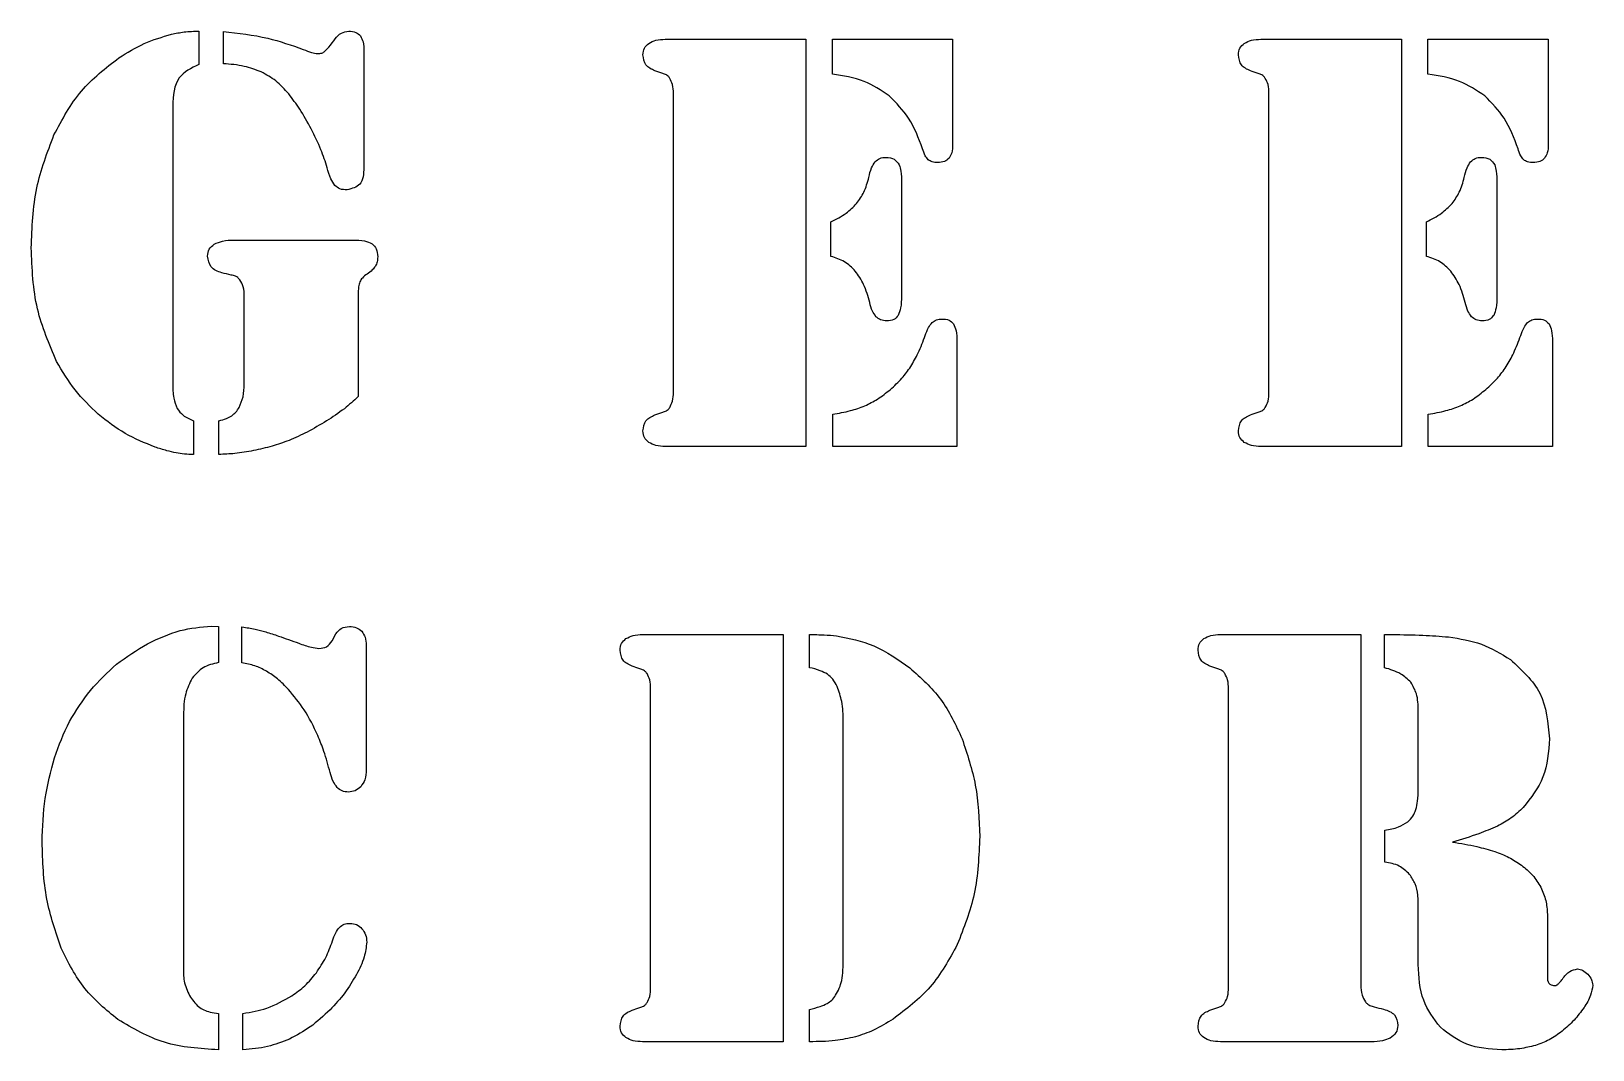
# Model space of a CAD drawing. Header units: millimetres. Extents: x 0 to 850, y -340 to 510.
# Drawn here: x 477.9 to 673.4, y 58.5 to 186.1 of the extents above; entities that cross this region are included whole.
import ezdxf

# ---------------------------------------------------------------- set-up
doc = ezdxf.new("R2010")
doc.units = ezdxf.units.MM
doc.layers.get('0').update_dxf_attribs({"linetype": 'CONTINUOUS'})

msp = doc.modelspace()

# ---------------------------------------------------------------- linework, layer by layer
for p, q in [((498.88, 186.08), (498.88, 181.93)), ((501.94, 182.01), (501.94, 186.04)), ((557.28, 185.07), (574.88, 185.07)), ((574.88, 185.07), (574.88, 134.07)), ((578.21, 180.7), (578.21, 185.07)), ((578.21, 185.07), (593.26, 185.07)), ((593.26, 185.07), (593.26, 171.84)), ((631.85, 185.07), (649.45, 185.07)), ((649.45, 185.07), (649.45, 134.07)), ((652.78, 180.7), (652.78, 185.07)), ((652.78, 185.07), (667.83, 185.07)), ((667.83, 185.07), (667.83, 171.84)), ((519.54, 183.57), (519.54, 169.04)), ((558.29, 140.87), (558.29, 178.27)), ((632.86, 140.87), (632.86, 178.27)), ((495.59, 176.7), (495.59, 141.92)), ((586.84, 167.14), (586.84, 152.9)), ((661.41, 167.14), (661.41, 152.9)), ((578.02, 157.87), (578.02, 162.2)), ((652.59, 157.87), (652.59, 162.2)), ((503.28, 159.92), (518.19, 159.92)), ((504.55, 141.92), (504.55, 152.83)), ((518.83, 153.05), (518.83, 140.31)), ((593.79, 147.26), (593.79, 134.07)), ((668.36, 147.26), (668.36, 134.07)), ((498.2, 137.28), (498.2, 133.06)), ((501.38, 133.06), (501.38, 137.28)), ((578.24, 134.07), (578.24, 138.1)), ((652.81, 134.07), (652.81, 138.1)), ((574.88, 134.07), (557.28, 134.07)), ((593.79, 134.07), (578.24, 134.07)), ((649.45, 134.07), (631.85, 134.07)), ((668.36, 134.07), (652.81, 134.07)), ((500.46, 111.55), (501.32, 111.51)), ((501.32, 111.51), (501.32, 106.99)), ((504.27, 106.95), (504.27, 111.47)), ((515.56, 109.72), (516.04, 110.61)), ((554.43, 110.5), (572.02, 110.5)), ((572.02, 110.5), (572.02, 59.5)), ((575.35, 106.35), (575.35, 110.5)), ((626.79, 110.5), (644.39, 110.5)), ((644.39, 110.5), (644.39, 66.6)), ((647.34, 106.35), (647.34, 110.5)), ((647.34, 110.5), (648.31, 110.5)), ((519.82, 109.16), (519.82, 93.61)), ((555.43, 66.3), (555.43, 103.7)), ((627.8, 66.3), (627.8, 103.7)), ((496.95, 100.45), (496.95, 67.98)), ((651.56, 91.11), (651.56, 101.01)), ((579.57, 70.19), (579.57, 99.67)), ((647.38, 81.99), (647.38, 85.99)), ((651.56, 69.18), (651.56, 75.46)), ((667.74, 75.46), (667.74, 67.72)), ((501.32, 63.05), (501.32, 58.49)), ((504.39, 58.49), (504.39, 63.05)), ((575.35, 59.5), (575.35, 63.54)), ((572.02, 59.5), (554.43, 59.5)), ((645.69, 59.5), (626.79, 59.5))]:
    msp.add_line(p, q)
for points, knots in [([(495.44, 185.7), (495.97, 185.81), (497.1, 186.05), (498.26, 186.07), (498.88, 186.08)], [0, 0, 0, 0, 0.1896998, 0.4075594, 0.4075594, 0.4075594, 0.4075594]), ([(501.94, 186.04), (503.81, 185.84), (507.23, 185.46), (510.48, 184.32), (511.95, 183.8)], [0, 0, 0, 0, 0.660197, 1.210727, 1.210727, 1.210727, 1.210727]), ([(515.95, 185.14), (516.18, 185.42), (516.63, 185.94), (517.31, 186.03), (517.63, 186.08)], [0, 0, 0, 0, 0.121308, 0.2335136, 0.2335136, 0.2335136, 0.2335136]), ([(517.63, 186.08), (517.94, 186.07), (518.51, 186.04), (518.92, 185.67), (519.11, 185.5)], [0, 0, 0, 0, 0.1063184, 0.1919239, 0.1919239, 0.1919239, 0.1919239]), ([(488.86, 182.75), (489.9, 183.39), (491.96, 184.66), (494.28, 185.36), (495.44, 185.7)], [0, 0, 0, 0, 0.4274728, 0.8511202, 0.8511202, 0.8511202, 0.8511202]), ([(514.66, 183.56), (514.82, 183.73), (515.29, 184.24), (515.69, 184.79), (515.95, 185.14)], [0, 0, 0, 0, 0.0848252, 0.2407711, 0.2407711, 0.2407711, 0.2407711]), ([(519.11, 185.5), (519.23, 185.25), (519.53, 184.64), (519.53, 183.97), (519.54, 183.57)], [0, 0, 0, 0, 0.0982673, 0.2345687, 0.2345687, 0.2345687, 0.2345687]), ([(554.48, 183.13), (554.51, 183.42), (554.57, 183.99), (555, 184.38), (555.21, 184.56)], [0, 0, 0, 0, 0.0995854, 0.1960917, 0.1960917, 0.1960917, 0.1960917]), ([(555.21, 184.56), (555.5, 184.71), (556.15, 185.04), (556.88, 185.06), (557.28, 185.07)], [0, 0, 0, 0, 0.1129814, 0.2538744, 0.2538744, 0.2538744, 0.2538744]), ([(629.05, 183.13), (629.08, 183.42), (629.13, 183.99), (629.57, 184.38), (629.78, 184.56)], [0, 0, 0, 0, 0.0995854, 0.1960917, 0.1960917, 0.1960917, 0.1960917]), ([(629.78, 184.56), (630.07, 184.71), (630.72, 185.04), (631.45, 185.06), (631.85, 185.07)], [0, 0, 0, 0, 0.1129814, 0.2538744, 0.2538744, 0.2538744, 0.2538744]), ([(480.72, 173.08), (481.75, 175.01), (483.78, 178.81), (487.19, 181.45), (488.86, 182.75)], [0, 0, 0, 0, 0.764365, 1.503014, 1.503014, 1.503014, 1.503014]), ([(498.88, 181.93), (497.92, 181.46), (495.8, 180.41), (495.66, 178.01), (495.59, 176.7)], [0, 0, 0, 0, 0.3523684, 0.7788612, 0.7788612, 0.7788612, 0.7788612]), ([(506.68, 180.98), (505.98, 181.24), (504.45, 181.81), (502.82, 181.94), (501.94, 182.01)], [0, 0, 0, 0, 0.264631, 0.5736959, 0.5736959, 0.5736959, 0.5736959]), ([(511.95, 183.8), (512.29, 183.65), (512.86, 183.39), (513.49, 183.31), (513.75, 183.28)], [0, 0, 0, 0, 0.1293908, 0.2208045, 0.2208045, 0.2208045, 0.2208045]), ([(513.75, 183.28), (513.93, 183.28), (514.26, 183.29), (514.54, 183.47), (514.66, 183.56)], [0, 0, 0, 0, 0.0626326, 0.1145088, 0.1145088, 0.1145088, 0.1145088]), ([(555.98, 181.11), (555.54, 181.31), (554.68, 181.72), (554.55, 182.66), (554.48, 183.13)], [0, 0, 0, 0, 0.1584858, 0.3142666, 0.3142666, 0.3142666, 0.3142666]), ([(630.54, 181.11), (630.11, 181.31), (629.24, 181.72), (629.11, 182.66), (629.05, 183.13)], [0, 0, 0, 0, 0.1584858, 0.3142666, 0.3142666, 0.3142666, 0.3142666]), ([(510.12, 178.23), (509.61, 178.81), (508.62, 179.92), (507.31, 180.63), (506.68, 180.98)], [0, 0, 0, 0, 0.2700217, 0.5209858, 0.5209858, 0.5209858, 0.5209858]), ([(557.41, 180.6), (557.26, 180.66), (556.79, 180.84), (556.3, 181), (555.98, 181.11)], [0, 0, 0, 0, 0.0580702, 0.1793509, 0.1793509, 0.1793509, 0.1793509]), ([(557.84, 180.17), (557.78, 180.27), (557.66, 180.44), (557.49, 180.56), (557.41, 180.6)], [0, 0, 0, 0, 0.0414461, 0.07210741, 0.07210741, 0.07210741, 0.07210741]), ([(558.29, 178.27), (558.29, 178.65), (558.28, 179.33), (557.97, 179.92), (557.84, 180.17)], [0, 0, 0, 0, 0.1336195, 0.2330381, 0.2330381, 0.2330381, 0.2330381]), ([(585.32, 177.97), (584.31, 178.66), (582.15, 180.11), (579.57, 180.5), (578.21, 180.7)], [0, 0, 0, 0, 0.4283335, 0.9068402, 0.9068402, 0.9068402, 0.9068402]), ([(631.98, 180.6), (631.83, 180.66), (631.35, 180.84), (630.87, 181), (630.54, 181.11)], [0, 0, 0, 0, 0.0580702, 0.1793509, 0.1793509, 0.1793509, 0.1793509]), ([(632.41, 180.17), (632.35, 180.27), (632.23, 180.44), (632.06, 180.56), (631.98, 180.6)], [0, 0, 0, 0, 0.0414461, 0.07210741, 0.07210741, 0.07210741, 0.07210741]), ([(632.86, 178.27), (632.86, 178.65), (632.85, 179.33), (632.54, 179.92), (632.41, 180.17)], [0, 0, 0, 0, 0.1336195, 0.2330381, 0.2330381, 0.2330381, 0.2330381]), ([(659.89, 177.97), (658.87, 178.66), (656.71, 180.11), (654.14, 180.5), (652.78, 180.7)], [0, 0, 0, 0, 0.4283335, 0.9068402, 0.9068402, 0.9068402, 0.9068402]), ([(512.92, 173.84), (512.47, 174.69), (511.65, 176.22), (510.59, 177.61), (510.12, 178.23)], [0, 0, 0, 0, 0.3376887, 0.6135568, 0.6135568, 0.6135568, 0.6135568]), ([(589.49, 171.36), (589, 172.69), (588.06, 175.19), (586.2, 177.08), (585.32, 177.97)], [0, 0, 0, 0, 0.4944294, 0.9287711, 0.9287711, 0.9287711, 0.9287711]), ([(664.06, 171.36), (663.56, 172.69), (662.63, 175.19), (660.77, 177.08), (659.89, 177.97)], [0, 0, 0, 0, 0.4944294, 0.9287711, 0.9287711, 0.9287711, 0.9287711]), ([(477.88, 158.95), (477.98, 161.48), (478.16, 166.35), (479.89, 170.9), (480.72, 173.08)], [0, 0, 0, 0, 0.887455, 1.704825, 1.704825, 1.704825, 1.704825]), ([(514.94, 168.97), (514.7, 169.73), (514.16, 171.41), (513.36, 172.98), (512.92, 173.84)], [0, 0, 0, 0, 0.282018, 0.6216911, 0.6216911, 0.6216911, 0.6216911]), ([(583.55, 169.73), (583.74, 169.89), (584.13, 170.23), (584.66, 170.26), (584.93, 170.27)], [0, 0, 0, 0, 0.0841302, 0.1788862, 0.1788862, 0.1788862, 0.1788862]), ([(584.93, 170.27), (585.3, 170.24), (585.99, 170.18), (586.39, 169.61), (586.58, 169.34)], [0, 0, 0, 0, 0.1218196, 0.2330693, 0.2330693, 0.2330693, 0.2330693]), ([(590.2, 169.97), (590.07, 170.14), (589.75, 170.55), (589.59, 171.06), (589.49, 171.36)], [0, 0, 0, 0, 0.0740924, 0.1840812, 0.1840812, 0.1840812, 0.1840812]), ([(592.82, 170.16), (592.63, 170.01), (592.22, 169.67), (591.69, 169.65), (591.4, 169.64)], [0, 0, 0, 0, 0.0822928, 0.1823835, 0.1823835, 0.1823835, 0.1823835]), ([(593.26, 171.84), (593.26, 171.5), (593.25, 170.9), (592.95, 170.38), (592.82, 170.16)], [0, 0, 0, 0, 0.1183195, 0.2077639, 0.2077639, 0.2077639, 0.2077639]), ([(658.12, 169.73), (658.3, 169.89), (658.7, 170.23), (659.22, 170.26), (659.5, 170.27)], [0, 0, 0, 0, 0.0841302, 0.1788862, 0.1788862, 0.1788862, 0.1788862]), ([(659.5, 170.27), (659.86, 170.24), (660.56, 170.18), (660.96, 169.61), (661.14, 169.34)], [0, 0, 0, 0, 0.1218196, 0.2330693, 0.2330693, 0.2330693, 0.2330693]), ([(664.77, 169.97), (664.64, 170.14), (664.31, 170.55), (664.15, 171.06), (664.06, 171.36)], [0, 0, 0, 0, 0.0740924, 0.1840812, 0.1840812, 0.1840812, 0.1840812]), ([(667.38, 170.16), (667.2, 170.01), (666.79, 169.67), (666.26, 169.65), (665.96, 169.64)], [0, 0, 0, 0, 0.0822928, 0.1823835, 0.1823835, 0.1823835, 0.1823835]), ([(667.83, 171.84), (667.83, 171.5), (667.82, 170.9), (667.51, 170.38), (667.38, 170.16)], [0, 0, 0, 0, 0.1183195, 0.2077639, 0.2077639, 0.2077639, 0.2077639]), ([(515.89, 166.76), (515.72, 167.03), (515.28, 167.71), (515.07, 168.5), (514.94, 168.97)], [0, 0, 0, 0, 0.1135501, 0.284001, 0.284001, 0.284001, 0.284001]), ([(519.54, 169.04), (519.5, 168.22), (519.43, 166.74), (518.05, 166.37), (517.44, 166.2)], [0, 0, 0, 0, 0.257996, 0.4606236, 0.4606236, 0.4606236, 0.4606236]), ([(582.77, 167.77), (582.85, 168.18), (583, 168.88), (583.39, 169.48), (583.55, 169.73)], [0, 0, 0, 0, 0.1469461, 0.2503324, 0.2503324, 0.2503324, 0.2503324]), ([(586.58, 169.34), (586.65, 169.08), (586.86, 168.36), (586.84, 167.61), (586.84, 167.14)], [0, 0, 0, 0, 0.0962152, 0.2623274, 0.2623274, 0.2623274, 0.2623274]), ([(591.4, 169.64), (591.15, 169.64), (590.72, 169.65), (590.36, 169.88), (590.2, 169.97)], [0, 0, 0, 0, 0.0841002, 0.1484866, 0.1484866, 0.1484866, 0.1484866]), ([(657.33, 167.77), (657.42, 168.18), (657.57, 168.88), (657.96, 169.48), (658.12, 169.73)], [0, 0, 0, 0, 0.1469461, 0.2503324, 0.2503324, 0.2503324, 0.2503324]), ([(661.14, 169.34), (661.22, 169.08), (661.42, 168.36), (661.41, 167.61), (661.41, 167.14)], [0, 0, 0, 0, 0.0962152, 0.2623274, 0.2623274, 0.2623274, 0.2623274]), ([(665.96, 169.64), (665.72, 169.64), (665.29, 169.65), (664.93, 169.88), (664.77, 169.97)], [0, 0, 0, 0, 0.0841002, 0.1484866, 0.1484866, 0.1484866, 0.1484866]), ([(517.44, 166.2), (517.13, 166.21), (516.55, 166.24), (516.1, 166.6), (515.89, 166.76)], [0, 0, 0, 0, 0.1084039, 0.1984685, 0.1984685, 0.1984685, 0.1984685]), ([(581.23, 164.48), (581.56, 164.95), (582.27, 165.95), (582.59, 167.14), (582.77, 167.77)], [0, 0, 0, 0, 0.2000026, 0.4297048, 0.4297048, 0.4297048, 0.4297048]), ([(655.8, 164.48), (656.13, 164.95), (656.84, 165.95), (657.16, 167.14), (657.33, 167.77)], [0, 0, 0, 0, 0.2000026, 0.4297048, 0.4297048, 0.4297048, 0.4297048]), ([(578.02, 162.2), (578.67, 162.53), (579.86, 163.14), (580.81, 164.06), (581.23, 164.48)], [0, 0, 0, 0, 0.2565248, 0.4658732, 0.4658732, 0.4658732, 0.4658732]), ([(652.59, 162.2), (653.24, 162.53), (654.43, 163.14), (655.38, 164.06), (655.8, 164.48)], [0, 0, 0, 0, 0.2565248, 0.4658732, 0.4658732, 0.4658732, 0.4658732]), ([(481.05, 144.72), (480.13, 146.88), (478.18, 151.42), (477.98, 156.36), (477.88, 158.95)], [0, 0, 0, 0, 0.82178, 1.7288, 1.7288, 1.7288, 1.7288]), ([(499.96, 157.91), (499.99, 158.21), (500.07, 158.83), (500.55, 159.21), (500.8, 159.4)], [0, 0, 0, 0, 0.1040786, 0.2093682, 0.2093682, 0.2093682, 0.2093682]), ([(500.8, 159.4), (501.14, 159.55), (501.93, 159.9), (502.8, 159.92), (503.28, 159.92)], [0, 0, 0, 0, 0.1309321, 0.3014075, 0.3014075, 0.3014075, 0.3014075]), ([(518.19, 159.92), (518.68, 159.92), (519.5, 159.92), (520.26, 159.59), (520.56, 159.46)], [0, 0, 0, 0, 0.16924, 0.2871176, 0.2871176, 0.2871176, 0.2871176]), ([(520.56, 159.46), (520.77, 159.26), (521.21, 158.81), (521.24, 158.18), (521.26, 157.83)], [0, 0, 0, 0, 0.0968809, 0.2145837, 0.2145837, 0.2145837, 0.2145837]), ([(501.75, 155.81), (501.23, 156), (500.23, 156.36), (500.05, 157.41), (499.96, 157.91)], [0, 0, 0, 0, 0.1810221, 0.3478235, 0.3478235, 0.3478235, 0.3478235]), ([(520.98, 156.65), (520.85, 156.49), (520.56, 156.1), (520.17, 155.82), (519.95, 155.66)], [0, 0, 0, 0, 0.0733759, 0.1687113, 0.1687113, 0.1687113, 0.1687113]), ([(521.26, 157.83), (521.25, 157.61), (521.23, 157.2), (521.06, 156.83), (520.98, 156.65)], [0, 0, 0, 0, 0.0768175, 0.1436474, 0.1436474, 0.1436474, 0.1436474]), ([(581.07, 156.04), (580.64, 156.46), (579.78, 157.32), (578.61, 157.68), (578.02, 157.87)], [0, 0, 0, 0, 0.2085291, 0.4235073, 0.4235073, 0.4235073, 0.4235073]), ([(655.63, 156.04), (655.21, 156.46), (654.34, 157.32), (653.18, 157.68), (652.59, 157.87)], [0, 0, 0, 0, 0.2085291, 0.4235073, 0.4235073, 0.4235073, 0.4235073]), ([(503.47, 155.38), (503.28, 155.44), (502.72, 155.6), (502.14, 155.73), (501.75, 155.81)], [0, 0, 0, 0, 0.068382, 0.2084488, 0.2084488, 0.2084488, 0.2084488]), ([(503.99, 154.92), (503.91, 155.03), (503.77, 155.22), (503.56, 155.34), (503.47, 155.38)], [0, 0, 0, 0, 0.04714078, 0.08342546, 0.08342546, 0.08342546, 0.08342546]), ([(504.55, 152.83), (504.55, 153.25), (504.54, 154), (504.16, 154.64), (503.99, 154.92)], [0, 0, 0, 0, 0.1481723, 0.258747, 0.258747, 0.258747, 0.258747]), ([(519.01, 154.69), (518.96, 154.48), (518.82, 153.94), (518.83, 153.39), (518.83, 153.05)], [0, 0, 0, 0, 0.0765211, 0.1953297, 0.1953297, 0.1953297, 0.1953297]), ([(519.95, 155.66), (519.73, 155.51), (519.36, 155.24), (519.12, 154.86), (519.01, 154.69)], [0, 0, 0, 0, 0.092862, 0.159931, 0.159931, 0.159931, 0.159931]), ([(582.88, 152.08), (582.67, 152.86), (582.28, 154.28), (581.44, 155.49), (581.07, 156.04)], [0, 0, 0, 0, 0.2830436, 0.5157212, 0.5157212, 0.5157212, 0.5157212]), ([(657.45, 152.08), (657.23, 152.86), (656.85, 154.28), (656.01, 155.49), (655.63, 156.04)], [0, 0, 0, 0, 0.2830436, 0.5157212, 0.5157212, 0.5157212, 0.5157212]), ([(586.84, 152.9), (586.84, 152.4), (586.84, 151.56), (586.56, 150.78), (586.45, 150.47)], [0, 0, 0, 0, 0.1751061, 0.2913675, 0.2913675, 0.2913675, 0.2913675]), ([(661.41, 152.9), (661.41, 152.4), (661.41, 151.56), (661.13, 150.78), (661.01, 150.47)], [0, 0, 0, 0, 0.1751061, 0.2913675, 0.2913675, 0.2913675, 0.2913675]), ([(583.66, 150.32), (583.5, 150.55), (583.13, 151.08), (582.97, 151.72), (582.88, 152.08)], [0, 0, 0, 0, 0.0972634, 0.2279266, 0.2279266, 0.2279266, 0.2279266]), ([(658.23, 150.32), (658.07, 150.55), (657.7, 151.08), (657.54, 151.72), (657.45, 152.08)], [0, 0, 0, 0, 0.0972634, 0.2279266, 0.2279266, 0.2279266, 0.2279266]), ([(585.01, 149.8), (584.74, 149.82), (584.24, 149.85), (583.85, 150.17), (583.66, 150.32)], [0, 0, 0, 0, 0.0914137, 0.1737069, 0.1737069, 0.1737069, 0.1737069]), ([(586.45, 150.47), (586.27, 150.28), (585.9, 149.85), (585.32, 149.82), (585.01, 149.8)], [0, 0, 0, 0, 0.0882976, 0.1940103, 0.1940103, 0.1940103, 0.1940103]), ([(589.83, 147.97), (589.95, 148.31), (590.15, 148.9), (590.53, 149.39), (590.69, 149.59)], [0, 0, 0, 0, 0.1280648, 0.2175507, 0.2175507, 0.2175507, 0.2175507]), ([(590.69, 149.59), (590.86, 149.72), (591.22, 149.99), (591.68, 150.01), (591.92, 150.02)], [0, 0, 0, 0, 0.0732171, 0.1565979, 0.1565979, 0.1565979, 0.1565979]), ([(591.92, 150.02), (592.23, 150.01), (592.8, 149.99), (593.2, 149.59), (593.38, 149.41)], [0, 0, 0, 0, 0.1059587, 0.1922854, 0.1922854, 0.1922854, 0.1922854]), ([(593.38, 149.41), (593.5, 149.13), (593.79, 148.45), (593.79, 147.7), (593.79, 147.26)], [0, 0, 0, 0, 0.1058556, 0.2596288, 0.2596288, 0.2596288, 0.2596288]), ([(659.58, 149.8), (659.31, 149.82), (658.8, 149.85), (658.41, 150.17), (658.23, 150.32)], [0, 0, 0, 0, 0.0914137, 0.1737069, 0.1737069, 0.1737069, 0.1737069]), ([(661.01, 150.47), (660.84, 150.28), (660.47, 149.85), (659.89, 149.82), (659.58, 149.8)], [0, 0, 0, 0, 0.0882976, 0.1940103, 0.1940103, 0.1940103, 0.1940103]), ([(664.39, 147.97), (664.51, 148.31), (664.72, 148.9), (665.1, 149.39), (665.25, 149.59)], [0, 0, 0, 0, 0.1280648, 0.2175507, 0.2175507, 0.2175507, 0.2175507]), ([(665.25, 149.59), (665.43, 149.72), (665.79, 149.99), (666.25, 150.01), (666.49, 150.02)], [0, 0, 0, 0, 0.0732171, 0.1565979, 0.1565979, 0.1565979, 0.1565979]), ([(666.49, 150.02), (666.8, 150.01), (667.37, 149.99), (667.77, 149.59), (667.94, 149.41)], [0, 0, 0, 0, 0.1059587, 0.1922854, 0.1922854, 0.1922854, 0.1922854]), ([(667.94, 149.41), (668.06, 149.13), (668.35, 148.45), (668.36, 147.7), (668.36, 147.26)], [0, 0, 0, 0, 0.1058556, 0.2596288, 0.2596288, 0.2596288, 0.2596288]), ([(588.01, 144.06), (588.34, 144.63), (589.06, 145.88), (589.55, 147.23), (589.83, 147.97)], [0, 0, 0, 0, 0.2293848, 0.5072145, 0.5072145, 0.5072145, 0.5072145]), ([(662.58, 144.06), (662.91, 144.63), (663.63, 145.88), (664.12, 147.23), (664.39, 147.97)], [0, 0, 0, 0, 0.2293848, 0.5072145, 0.5072145, 0.5072145, 0.5072145]), ([(486.28, 138.1), (485.27, 139.08), (483.22, 141.04), (481.78, 143.48), (481.05, 144.72)], [0, 0, 0, 0, 0.4935579, 0.9961646, 0.9961646, 0.9961646, 0.9961646]), ([(585.46, 141.21), (585.96, 141.66), (586.91, 142.52), (587.66, 143.57), (588.01, 144.06)], [0, 0, 0, 0, 0.2370182, 0.4525269, 0.4525269, 0.4525269, 0.4525269]), ([(660.02, 141.21), (660.52, 141.66), (661.48, 142.52), (662.23, 143.57), (662.58, 144.06)], [0, 0, 0, 0, 0.2370182, 0.4525269, 0.4525269, 0.4525269, 0.4525269]), ([(495.59, 141.92), (495.6, 141.31), (495.61, 140.25), (495.99, 139.25), (496.15, 138.81)], [0, 0, 0, 0, 0.2105357, 0.3731808, 0.3731808, 0.3731808, 0.3731808]), ([(503.92, 138.96), (504.1, 139.4), (504.51, 140.34), (504.54, 141.36), (504.55, 141.92)], [0, 0, 0, 0, 0.1647687, 0.3579823, 0.3579823, 0.3579823, 0.3579823]), ([(557.84, 138.96), (557.97, 139.22), (558.28, 139.81), (558.29, 140.48), (558.29, 140.87)], [0, 0, 0, 0, 0.0994192, 0.2330385, 0.2330385, 0.2330385, 0.2330385]), ([(582.26, 139.15), (582.8, 139.42), (583.95, 139.97), (584.94, 140.78), (585.46, 141.21)], [0, 0, 0, 0, 0.2123786, 0.4482036, 0.4482036, 0.4482036, 0.4482036]), ([(632.41, 138.96), (632.54, 139.22), (632.85, 139.81), (632.86, 140.48), (632.86, 140.87)], [0, 0, 0, 0, 0.0994192, 0.2330385, 0.2330385, 0.2330385, 0.2330385]), ([(656.83, 139.15), (657.37, 139.42), (658.52, 139.97), (659.5, 140.78), (660.02, 141.21)], [0, 0, 0, 0, 0.2123786, 0.4482036, 0.4482036, 0.4482036, 0.4482036]), ([(503, 137.92), (503.18, 138.06), (503.55, 138.35), (503.79, 138.75), (503.92, 138.96)], [0, 0, 0, 0, 0.078985, 0.1646446, 0.1646446, 0.1646446, 0.1646446]), ([(518.83, 140.31), (518.26, 139.79), (517.02, 138.66), (515.61, 137.75), (514.85, 137.26)], [0, 0, 0, 0, 0.271107, 0.5903953, 0.5903953, 0.5903953, 0.5903953]), ([(557.41, 138.53), (557.49, 138.58), (557.66, 138.69), (557.78, 138.87), (557.84, 138.96)], [0, 0, 0, 0, 0.03066145, 0.07210736, 0.07210736, 0.07210736, 0.07210736]), ([(578.24, 138.1), (578.99, 138.23), (580.36, 138.46), (581.67, 138.93), (582.26, 139.15)], [0, 0, 0, 0, 0.266266, 0.4891891, 0.4891891, 0.4891891, 0.4891891]), ([(631.98, 138.53), (632.06, 138.58), (632.23, 138.69), (632.35, 138.87), (632.41, 138.96)], [0, 0, 0, 0, 0.03066145, 0.07210736, 0.07210736, 0.07210736, 0.07210736]), ([(652.81, 138.1), (653.56, 138.23), (654.93, 138.46), (656.23, 138.93), (656.83, 139.15)], [0, 0, 0, 0, 0.266266, 0.4891891, 0.4891891, 0.4891891, 0.4891891]), ([(493.38, 133.99), (492.1, 134.5), (489.54, 135.53), (487.37, 137.24), (486.28, 138.1)], [0, 0, 0, 0, 0.4829218, 0.9696298, 0.9696298, 0.9696298, 0.9696298]), ([(496.15, 138.81), (496.38, 138.52), (496.93, 137.83), (497.74, 137.48), (498.2, 137.28)], [0, 0, 0, 0, 0.132243, 0.3058066, 0.3058066, 0.3058066, 0.3058066]), ([(501.38, 137.28), (501.7, 137.36), (502.27, 137.51), (502.78, 137.79), (503, 137.92)], [0, 0, 0, 0, 0.1166247, 0.2060704, 0.2060704, 0.2060704, 0.2060704]), ([(514.85, 137.26), (514.05, 136.78), (512.54, 135.87), (510.92, 135.15), (510.16, 134.82)], [0, 0, 0, 0, 0.3276024, 0.6228252, 0.6228252, 0.6228252, 0.6228252]), ([(554.48, 136.01), (554.55, 136.48), (554.68, 137.42), (555.54, 137.83), (555.98, 138.03)], [0, 0, 0, 0, 0.1557804, 0.3142659, 0.3142659, 0.3142659, 0.3142659]), ([(555.98, 138.03), (556.3, 138.14), (556.79, 138.3), (557.26, 138.48), (557.41, 138.53)], [0, 0, 0, 0, 0.1212804, 0.1793509, 0.1793509, 0.1793509, 0.1793509]), ([(629.05, 136.01), (629.11, 136.48), (629.24, 137.42), (630.11, 137.83), (630.54, 138.03)], [0, 0, 0, 0, 0.1557804, 0.3142659, 0.3142659, 0.3142659, 0.3142659]), ([(630.54, 138.03), (630.87, 138.14), (631.35, 138.3), (631.83, 138.48), (631.98, 138.53)], [0, 0, 0, 0, 0.1212804, 0.1793509, 0.1793509, 0.1793509, 0.1793509]), ([(555.21, 134.57), (555, 134.76), (554.57, 135.14), (554.51, 135.72), (554.48, 136.01)], [0, 0, 0, 0, 0.0965061, 0.1960927, 0.1960927, 0.1960927, 0.1960927]), ([(629.78, 134.57), (629.57, 134.76), (629.13, 135.14), (629.08, 135.72), (629.05, 136.01)], [0, 0, 0, 0, 0.0965061, 0.1960927, 0.1960927, 0.1960927, 0.1960927]), ([(496.02, 133.25), (495.63, 133.34), (494.74, 133.54), (493.87, 133.83), (493.38, 133.99)], [0, 0, 0, 0, 0.1396611, 0.322298, 0.322298, 0.322298, 0.322298]), ([(498.2, 133.06), (497.82, 133.07), (497.09, 133.08), (496.36, 133.19), (496.02, 133.25)], [0, 0, 0, 0, 0.1347275, 0.2583584, 0.2583584, 0.2583584, 0.2583584]), ([(505.69, 133.55), (504.93, 133.4), (503.5, 133.14), (502.05, 133.09), (501.38, 133.06)], [0, 0, 0, 0, 0.2742485, 0.5114921, 0.5114921, 0.5114921, 0.5114921]), ([(510.16, 134.82), (509.45, 134.56), (507.99, 134.04), (506.48, 133.72), (505.69, 133.55)], [0, 0, 0, 0, 0.263581, 0.546642, 0.546642, 0.546642, 0.546642]), ([(557.28, 134.07), (556.88, 134.08), (556.15, 134.1), (555.5, 134.43), (555.21, 134.57)], [0, 0, 0, 0, 0.1408932, 0.2538743, 0.2538743, 0.2538743, 0.2538743]), ([(631.85, 134.07), (631.45, 134.08), (630.72, 134.1), (630.07, 134.43), (629.78, 134.57)], [0, 0, 0, 0, 0.1408932, 0.2538743, 0.2538743, 0.2538743, 0.2538743]), ([(492.45, 109.34), (493.79, 109.99), (496.33, 111.21), (499.13, 111.44), (500.46, 111.55)], [0, 0, 0, 0, 0.5186244, 0.9852388, 0.9852388, 0.9852388, 0.9852388]), ([(504.27, 111.47), (504.83, 111.38), (505.83, 111.21), (506.81, 110.95), (507.24, 110.84)], [0, 0, 0, 0, 0.1983974, 0.3575118, 0.3575118, 0.3575118, 0.3575118]), ([(516.04, 110.61), (516.24, 110.87), (516.65, 111.43), (517.35, 111.48), (517.72, 111.51)], [0, 0, 0, 0, 0.1095874, 0.2343843, 0.2343843, 0.2343843, 0.2343843]), ([(517.72, 111.51), (518.04, 111.49), (518.62, 111.46), (519.07, 111.09), (519.28, 110.91)], [0, 0, 0, 0, 0.1064074, 0.2001319, 0.2001319, 0.2001319, 0.2001319]), ([(507.24, 110.84), (507.78, 110.67), (509.17, 110.22), (510.53, 109.72), (511.37, 109.42)], [0, 0, 0, 0, 0.1982541, 0.5136716, 0.5136716, 0.5136716, 0.5136716]), ([(513.91, 108.75), (514.25, 108.79), (514.94, 108.87), (515.35, 109.43), (515.56, 109.72)], [0, 0, 0, 0, 0.1156718, 0.233823, 0.233823, 0.233823, 0.233823]), ([(519.28, 110.91), (519.43, 110.67), (519.78, 110.14), (519.81, 109.51), (519.82, 109.16)], [0, 0, 0, 0, 0.0991038, 0.2199395, 0.2199395, 0.2199395, 0.2199395]), ([(551.62, 108.56), (551.65, 108.85), (551.71, 109.43), (552.14, 109.81), (552.35, 110)], [0, 0, 0, 0, 0.0995854, 0.1960917, 0.1960917, 0.1960917, 0.1960917]), ([(552.35, 110), (552.64, 110.14), (553.29, 110.47), (554.02, 110.49), (554.43, 110.5)], [0, 0, 0, 0, 0.1129812, 0.2538745, 0.2538745, 0.2538745, 0.2538745]), ([(575.35, 110.5), (575.96, 110.5), (577.08, 110.49), (578.2, 110.4), (578.71, 110.35)], [0, 0, 0, 0, 0.2154298, 0.3961313, 0.3961313, 0.3961313, 0.3961313]), ([(578.71, 110.35), (580.31, 110.03), (583.66, 109.35), (586.45, 107.36), (587.9, 106.32)], [0, 0, 0, 0, 0.569414, 1.192862, 1.192862, 1.192862, 1.192862]), ([(623.99, 108.56), (624.02, 108.85), (624.07, 109.43), (624.5, 109.81), (624.72, 110)], [0, 0, 0, 0, 0.0995859, 0.1960922, 0.1960922, 0.1960922, 0.1960922]), ([(624.72, 110), (625, 110.14), (625.65, 110.47), (626.38, 110.49), (626.79, 110.5)], [0, 0, 0, 0, 0.1129812, 0.2538743, 0.2538743, 0.2538743, 0.2538743]), ([(648.31, 110.5), (649.59, 110.49), (651.95, 110.48), (654.3, 110.29), (655.37, 110.2)], [0, 0, 0, 0, 0.4517338, 0.8317713, 0.8317713, 0.8317713, 0.8317713]), ([(655.37, 110.2), (656.77, 109.99), (659.54, 109.56), (661.93, 108.09), (663.11, 107.36)], [0, 0, 0, 0, 0.4942913, 0.9780043, 0.9780043, 0.9780043, 0.9780043]), ([(485.29, 103.51), (486.34, 104.66), (488.43, 106.96), (491.11, 108.55), (492.45, 109.34)], [0, 0, 0, 0, 0.545095, 1.091114, 1.091114, 1.091114, 1.091114]), ([(511.37, 109.42), (511.9, 109.23), (512.72, 108.93), (513.59, 108.79), (513.91, 108.75)], [0, 0, 0, 0, 0.1960115, 0.3098312, 0.3098312, 0.3098312, 0.3098312]), ([(553.12, 106.54), (552.68, 106.74), (551.82, 107.15), (551.69, 108.09), (551.62, 108.56)], [0, 0, 0, 0, 0.1584858, 0.3142666, 0.3142666, 0.3142666, 0.3142666]), ([(625.48, 106.54), (625.05, 106.74), (624.18, 107.15), (624.05, 108.09), (623.99, 108.56)], [0, 0, 0, 0, 0.1584858, 0.3142661, 0.3142661, 0.3142661, 0.3142661]), ([(501.32, 106.99), (500.64, 106.84), (499.33, 106.54), (498.46, 105.53), (498.03, 105.05)], [0, 0, 0, 0, 0.2390866, 0.4598536, 0.4598536, 0.4598536, 0.4598536]), ([(507.34, 105.92), (506.86, 106.17), (505.89, 106.66), (504.82, 106.86), (504.27, 106.95)], [0, 0, 0, 0, 0.1881214, 0.382053, 0.382053, 0.382053, 0.382053]), ([(510.1, 103.63), (509.66, 104.09), (508.82, 104.95), (507.81, 105.61), (507.34, 105.92)], [0, 0, 0, 0, 0.2250099, 0.4241033, 0.4241033, 0.4241033, 0.4241033]), ([(554.56, 106.04), (554.4, 106.09), (553.93, 106.28), (553.44, 106.43), (553.12, 106.54)], [0, 0, 0, 0, 0.0580704, 0.1793511, 0.1793511, 0.1793511, 0.1793511]), ([(554.99, 105.61), (554.92, 105.71), (554.8, 105.88), (554.63, 105.99), (554.56, 106.04)], [0, 0, 0, 0, 0.0414461, 0.07210721, 0.07210721, 0.07210721, 0.07210721]), ([(555.43, 103.7), (555.43, 104.09), (555.42, 104.76), (555.12, 105.35), (554.99, 105.61)], [0, 0, 0, 0, 0.1336195, 0.2330382, 0.2330382, 0.2330382, 0.2330382]), ([(577.59, 105.53), (577.29, 105.69), (576.58, 106.07), (575.8, 106.25), (575.35, 106.35)], [0, 0, 0, 0, 0.1199166, 0.2820335, 0.2820335, 0.2820335, 0.2820335]), ([(587.9, 106.32), (589.28, 105.09), (592.08, 102.59), (593.65, 99.19), (594.44, 97.46)], [0, 0, 0, 0, 0.644973, 1.307386, 1.307386, 1.307386, 1.307386]), ([(626.92, 106.04), (626.77, 106.09), (626.29, 106.28), (625.81, 106.43), (625.48, 106.54)], [0, 0, 0, 0, 0.0580704, 0.1793511, 0.1793511, 0.1793511, 0.1793511]), ([(627.35, 105.61), (627.28, 105.71), (627.17, 105.88), (626.99, 105.99), (626.92, 106.04)], [0, 0, 0, 0, 0.04144636, 0.07210733, 0.07210733, 0.07210733, 0.07210733]), ([(627.8, 103.7), (627.79, 104.09), (627.78, 104.76), (627.48, 105.35), (627.35, 105.61)], [0, 0, 0, 0, 0.1336188, 0.2330377, 0.2330377, 0.2330377, 0.2330377]), ([(650.65, 104.52), (650.24, 104.9), (649.29, 105.77), (648.04, 106.14), (647.34, 106.35)], [0, 0, 0, 0, 0.1941894, 0.4497809, 0.4497809, 0.4497809, 0.4497809]), ([(663.11, 107.36), (664.53, 106.06), (667.45, 103.4), (667.81, 99.47), (668, 97.46)], [0, 0, 0, 0, 0.657368, 1.341907, 1.341907, 1.341907, 1.341907]), ([(498.03, 105.05), (497.72, 104.41), (497.01, 102.96), (496.97, 101.35), (496.95, 100.45)], [0, 0, 0, 0, 0.2487743, 0.5613918, 0.5613918, 0.5613918, 0.5613918]), ([(578.79, 104), (578.63, 104.32), (578.33, 104.91), (577.82, 105.34), (577.59, 105.53)], [0, 0, 0, 0, 0.1241951, 0.2306752, 0.2306752, 0.2306752, 0.2306752]), ([(579.57, 99.67), (579.55, 100.49), (579.53, 101.98), (579.01, 103.38), (578.79, 104)], [0, 0, 0, 0, 0.2888353, 0.5213586, 0.5213586, 0.5213586, 0.5213586]), ([(651.56, 101.01), (651.55, 101.71), (651.52, 102.96), (650.91, 104.05), (650.65, 104.52)], [0, 0, 0, 0, 0.2432524, 0.4327555, 0.4327555, 0.4327555, 0.4327555]), ([(480.79, 95.05), (481.35, 96.61), (482.45, 99.64), (484.36, 102.25), (485.29, 103.51)], [0, 0, 0, 0, 0.580516, 1.13293, 1.13293, 1.13293, 1.13293]), ([(513.76, 97.87), (513.24, 98.97), (512.24, 101.04), (510.78, 102.8), (510.1, 103.63)], [0, 0, 0, 0, 0.4287009, 0.8049808, 0.8049808, 0.8049808, 0.8049808]), ([(515.3, 93.24), (515.06, 94.12), (514.63, 95.7), (514.03, 97.21), (513.76, 97.87)], [0, 0, 0, 0, 0.323034, 0.5744811, 0.5744811, 0.5744811, 0.5744811]), ([(594.44, 97.46), (595.08, 95.54), (596.41, 91.56), (596.57, 87.37), (596.65, 85.21)], [0, 0, 0, 0, 0.712767, 1.471586, 1.471586, 1.471586, 1.471586]), ([(668, 97.46), (667.88, 95.8), (667.65, 92.59), (665.67, 90.06), (664.71, 88.83)], [0, 0, 0, 0, 0.57197, 1.108766, 1.108766, 1.108766, 1.108766]), ([(479.24, 84.53), (479.3, 86.36), (479.41, 89.93), (480.34, 93.37), (480.79, 95.05)], [0, 0, 0, 0, 0.642828, 1.25448, 1.25448, 1.25448, 1.25448]), ([(516.17, 91.35), (516, 91.6), (515.59, 92.17), (515.4, 92.85), (515.3, 93.24)], [0, 0, 0, 0, 0.1065342, 0.2465846, 0.2465846, 0.2465846, 0.2465846]), ([(519.82, 93.61), (519.81, 93.17), (519.79, 92.38), (519.34, 91.73), (519.14, 91.45)], [0, 0, 0, 0, 0.1529331, 0.2720613, 0.2720613, 0.2720613, 0.2720613]), ([(517.61, 90.77), (517.33, 90.79), (516.79, 90.83), (516.37, 91.18), (516.17, 91.35)], [0, 0, 0, 0, 0.0965686, 0.186642, 0.186642, 0.186642, 0.186642]), ([(519.14, 91.45), (518.92, 91.25), (518.47, 90.87), (517.89, 90.8), (517.61, 90.77)], [0, 0, 0, 0, 0.1033487, 0.2009783, 0.2009783, 0.2009783, 0.2009783]), ([(651.28, 88.57), (651.36, 88.92), (651.55, 89.76), (651.56, 90.62), (651.56, 91.11)], [0, 0, 0, 0, 0.1276914, 0.3015133, 0.3015133, 0.3015133, 0.3015133]), ([(650.25, 87.04), (650.48, 87.27), (650.93, 87.71), (651.16, 88.29), (651.28, 88.57)], [0, 0, 0, 0, 0.1125253, 0.218927, 0.218927, 0.218927, 0.218927]), ([(664.71, 88.83), (664.23, 88.38), (663.25, 87.46), (662.08, 86.83), (661.48, 86.51)], [0, 0, 0, 0, 0.2326042, 0.469596, 0.469596, 0.469596, 0.469596]), ([(647.38, 85.99), (647.97, 86.09), (649, 86.25), (649.88, 86.8), (650.25, 87.04)], [0, 0, 0, 0, 0.2089674, 0.3634127, 0.3634127, 0.3634127, 0.3634127]), ([(661.48, 86.51), (660.71, 86.18), (658.87, 85.4), (656.96, 84.83), (655.86, 84.5)], [0, 0, 0, 0, 0.2962034, 0.7033194, 0.7033194, 0.7033194, 0.7033194]), ([(481.63, 71.21), (480.94, 73.24), (479.45, 77.56), (479.32, 82.12), (479.24, 84.53)], [0, 0, 0, 0, 0.752703, 1.600132, 1.600132, 1.600132, 1.600132]), ([(596.65, 85.21), (596.55, 82.78), (596.36, 78.11), (594.66, 73.75), (593.84, 71.66)], [0, 0, 0, 0, 0.850705, 1.637279, 1.637279, 1.637279, 1.637279]), ([(655.86, 84.5), (656.88, 84.34), (658.66, 84.06), (660.4, 83.55), (661.14, 83.34)], [0, 0, 0, 0, 0.3635213, 0.6372896, 0.6372896, 0.6372896, 0.6372896]), ([(661.14, 83.34), (661.74, 83.11), (662.92, 82.66), (663.97, 81.96), (664.49, 81.62)], [0, 0, 0, 0, 0.2250251, 0.4435556, 0.4435556, 0.4435556, 0.4435556]), ([(650.48, 80.46), (650.06, 80.85), (649.19, 81.68), (648, 81.89), (647.38, 81.99)], [0, 0, 0, 0, 0.1971976, 0.4150182, 0.4150182, 0.4150182, 0.4150182]), ([(651.52, 77.88), (651.44, 78.36), (651.27, 79.29), (650.74, 80.08), (650.48, 80.46)], [0, 0, 0, 0, 0.1689773, 0.3305003, 0.3305003, 0.3305003, 0.3305003]), ([(664.49, 81.62), (664.98, 81.22), (665.94, 80.44), (666.58, 79.38), (666.9, 78.86)], [0, 0, 0, 0, 0.2212816, 0.4343386, 0.4343386, 0.4343386, 0.4343386]), ([(666.9, 78.86), (667.14, 78.31), (667.63, 77.23), (667.7, 76.05), (667.74, 75.46)], [0, 0, 0, 0, 0.2081694, 0.415146, 0.415146, 0.415146, 0.415146]), ([(651.56, 75.46), (651.56, 76.01), (651.57, 76.82), (651.53, 77.63), (651.52, 77.88)], [0, 0, 0, 0, 0.1945088, 0.2857773, 0.2857773, 0.2857773, 0.2857773]), ([(516.47, 73.83), (516.66, 73.98), (517.05, 74.28), (517.54, 74.32), (517.8, 74.33)], [0, 0, 0, 0, 0.0818405, 0.1704539, 0.1704539, 0.1704539, 0.1704539]), ([(517.8, 74.33), (518.09, 74.31), (518.66, 74.25), (519.08, 73.86), (519.29, 73.66)], [0, 0, 0, 0, 0.0987058, 0.1976068, 0.1976068, 0.1976068, 0.1976068]), ([(515.6, 72.13), (515.71, 72.48), (515.91, 73.1), (516.3, 73.61), (516.47, 73.83)], [0, 0, 0, 0, 0.129477, 0.2265696, 0.2265696, 0.2265696, 0.2265696]), ([(519.29, 73.66), (519.47, 73.42), (519.83, 72.92), (519.87, 72.3), (519.89, 71.98)], [0, 0, 0, 0, 0.1034658, 0.2136688, 0.2136688, 0.2136688, 0.2136688]), ([(488.73, 62.27), (487.25, 63.48), (484.25, 65.96), (482.51, 69.44), (481.63, 71.21)], [0, 0, 0, 0, 0.668138, 1.357267, 1.357267, 1.357267, 1.357267]), ([(513.58, 68.15), (514, 68.77), (514.84, 70.01), (515.34, 71.42), (515.6, 72.13)], [0, 0, 0, 0, 0.2630214, 0.5267718, 0.5267718, 0.5267718, 0.5267718]), ([(519.89, 71.98), (519.82, 71.35), (519.64, 69.92), (518.98, 68.63), (518.6, 67.91)], [0, 0, 0, 0, 0.2219434, 0.506135, 0.506135, 0.506135, 0.506135]), ([(593.84, 71.66), (592.82, 69.8), (590.8, 66.13), (587.46, 63.59), (585.81, 62.34)], [0, 0, 0, 0, 0.740555, 1.462171, 1.462171, 1.462171, 1.462171]), ([(579.37, 67.18), (579.42, 67.6), (579.57, 68.6), (579.57, 69.61), (579.57, 70.19)], [0, 0, 0, 0, 0.1500009, 0.3550355, 0.3550355, 0.3550355, 0.3550355]), ([(654.33, 61.31), (653.52, 62.4), (651.79, 64.72), (651.64, 67.63), (651.56, 69.18)], [0, 0, 0, 0, 0.46618, 1.000428, 1.000428, 1.000428, 1.000428]), ([(669.61, 67.35), (669.89, 67.72), (670.39, 68.36), (671.17, 68.54), (671.51, 68.62)], [0, 0, 0, 0, 0.1577417, 0.2769359, 0.2769359, 0.2769359, 0.2769359]), ([(671.51, 68.62), (671.73, 68.58), (672.23, 68.49), (672.58, 68.14), (672.78, 67.95)], [0, 0, 0, 0, 0.0772988, 0.1727202, 0.1727202, 0.1727202, 0.1727202]), ([(496.95, 67.98), (496.97, 67.69), (497, 67.07), (497.2, 66.48), (497.31, 66.17)], [0, 0, 0, 0, 0.10437, 0.2181075, 0.2181075, 0.2181075, 0.2181075]), ([(510.51, 65.26), (511.08, 65.65), (512.23, 66.48), (513.12, 67.58), (513.58, 68.15)], [0, 0, 0, 0, 0.2423485, 0.4981025, 0.4981025, 0.4981025, 0.4981025]), ([(518.6, 67.91), (518.14, 67.12), (517.2, 65.53), (515.94, 64.18), (515.3, 63.5)], [0, 0, 0, 0, 0.3209886, 0.6500876, 0.6500876, 0.6500876, 0.6500876]), ([(578.6, 65.33), (578.77, 65.61), (579.12, 66.19), (579.28, 66.85), (579.37, 67.18)], [0, 0, 0, 0, 0.1167757, 0.2367142, 0.2367142, 0.2367142, 0.2367142]), ([(644.39, 66.6), (644.39, 66.17), (644.4, 65.42), (644.79, 64.78), (644.95, 64.51)], [0, 0, 0, 0, 0.1481727, 0.2587474, 0.2587474, 0.2587474, 0.2587474]), ([(667.74, 67.72), (667.74, 67.38), (667.75, 66.78), (668.3, 66.6), (668.52, 66.53)], [0, 0, 0, 0, 0.1079891, 0.1856389, 0.1856389, 0.1856389, 0.1856389]), ([(668.52, 66.53), (668.62, 66.53), (668.8, 66.54), (668.95, 66.64), (669.03, 66.69)], [0, 0, 0, 0, 0.03279273, 0.06353228, 0.06353228, 0.06353228, 0.06353228]), ([(669.03, 66.69), (669.11, 66.77), (669.32, 66.98), (669.5, 67.21), (669.61, 67.35)], [0, 0, 0, 0, 0.0411825, 0.1028825, 0.1028825, 0.1028825, 0.1028825]), ([(673.42, 66.6), (673.35, 66.16), (673.19, 65.14), (672.64, 64.28), (672.32, 63.78)], [0, 0, 0, 0, 0.1545375, 0.359807, 0.359807, 0.359807, 0.359807]), ([(672.78, 67.95), (672.97, 67.73), (673.31, 67.34), (673.38, 66.83), (673.42, 66.6)], [0, 0, 0, 0, 0.0969588, 0.1782549, 0.1782549, 0.1782549, 0.1782549]), ([(497.31, 66.17), (497.43, 65.87), (497.67, 65.29), (498.04, 64.79), (498.22, 64.55)], [0, 0, 0, 0, 0.1143205, 0.2202401, 0.2202401, 0.2202401, 0.2202401]), ([(498.22, 64.55), (498.42, 64.32), (498.78, 63.89), (499.27, 63.61), (499.49, 63.48)], [0, 0, 0, 0, 0.1045304, 0.196275, 0.196275, 0.196275, 0.196275]), ([(504.39, 63.05), (505.4, 63.22), (507.58, 63.58), (509.49, 64.67), (510.51, 65.26)], [0, 0, 0, 0, 0.3601999, 0.7715481, 0.7715481, 0.7715481, 0.7715481]), ([(554.99, 64.4), (555.12, 64.65), (555.42, 65.24), (555.43, 65.92), (555.43, 66.3)], [0, 0, 0, 0, 0.0994193, 0.2330386, 0.2330386, 0.2330386, 0.2330386]), ([(577.53, 64.28), (577.74, 64.42), (578.16, 64.69), (578.45, 65.11), (578.6, 65.33)], [0, 0, 0, 0, 0.0843955, 0.1770708, 0.1770708, 0.1770708, 0.1770708]), ([(627.35, 64.4), (627.48, 64.65), (627.78, 65.24), (627.79, 65.92), (627.8, 66.3)], [0, 0, 0, 0, 0.0994193, 0.2330386, 0.2330386, 0.2330386, 0.2330386]), ([(499.49, 63.48), (499.75, 63.38), (500.34, 63.16), (500.97, 63.09), (501.32, 63.05)], [0, 0, 0, 0, 0.0985173, 0.2220023, 0.2220023, 0.2220023, 0.2220023]), ([(515.3, 63.5), (514.49, 62.74), (512.96, 61.3), (511.11, 60.31), (510.23, 59.84)], [0, 0, 0, 0, 0.3876736, 0.7379358, 0.7379358, 0.7379358, 0.7379358]), ([(551.62, 61.44), (551.69, 61.91), (551.82, 62.86), (552.68, 63.26), (553.12, 63.46)], [0, 0, 0, 0, 0.1557804, 0.3142659, 0.3142659, 0.3142659, 0.3142659]), ([(553.12, 63.46), (553.44, 63.57), (553.93, 63.73), (554.4, 63.91), (554.56, 63.97)], [0, 0, 0, 0, 0.1212806, 0.1793511, 0.1793511, 0.1793511, 0.1793511]), ([(554.56, 63.97), (554.63, 64.01), (554.8, 64.13), (554.92, 64.3), (554.99, 64.4)], [0, 0, 0, 0, 0.03066125, 0.07210717, 0.07210717, 0.07210717, 0.07210717]), ([(575.35, 63.54), (575.8, 63.65), (576.55, 63.85), (577.25, 64.16), (577.53, 64.28)], [0, 0, 0, 0, 0.1632534, 0.2721292, 0.2721292, 0.2721292, 0.2721292]), ([(623.99, 61.44), (624.05, 61.91), (624.18, 62.86), (625.05, 63.26), (625.48, 63.46)], [0, 0, 0, 0, 0.1557804, 0.3142659, 0.3142659, 0.3142659, 0.3142659]), ([(625.48, 63.46), (625.81, 63.57), (626.29, 63.73), (626.77, 63.91), (626.92, 63.97)], [0, 0, 0, 0, 0.1212806, 0.179351, 0.179351, 0.179351, 0.179351]), ([(626.92, 63.97), (626.99, 64.01), (627.17, 64.13), (627.28, 64.3), (627.35, 64.4)], [0, 0, 0, 0, 0.03066135, 0.07210726, 0.07210726, 0.07210726, 0.07210726]), ([(644.95, 64.51), (645.04, 64.4), (645.2, 64.21), (645.41, 64.09), (645.51, 64.04)], [0, 0, 0, 0, 0.04935559, 0.08657646, 0.08657646, 0.08657646, 0.08657646]), ([(645.51, 64.04), (645.69, 63.99), (646.26, 63.82), (646.84, 63.67), (647.23, 63.57)], [0, 0, 0, 0, 0.0686814, 0.2095478, 0.2095478, 0.2095478, 0.2095478]), ([(647.23, 63.57), (647.75, 63.4), (648.76, 63.06), (648.93, 62.02), (649.02, 61.52)], [0, 0, 0, 0, 0.1794443, 0.3452034, 0.3452034, 0.3452034, 0.3452034]), ([(672.32, 63.78), (671.92, 63.24), (671.12, 62.14), (670.09, 61.26), (669.57, 60.81)], [0, 0, 0, 0, 0.2355566, 0.477396, 0.477396, 0.477396, 0.477396]), ([(501.32, 58.49), (499.01, 58.63), (494.51, 58.9), (490.62, 61.17), (488.73, 62.27)], [0, 0, 0, 0, 0.804397, 1.565689, 1.565689, 1.565689, 1.565689]), ([(552.35, 60.01), (552.14, 60.19), (551.71, 60.58), (551.65, 61.15), (551.62, 61.44)], [0, 0, 0, 0, 0.0965061, 0.1960927, 0.1960927, 0.1960927, 0.1960927]), ([(585.81, 62.34), (585.01, 61.85), (583.52, 60.92), (581.85, 60.36), (581.08, 60.1)], [0, 0, 0, 0, 0.3311513, 0.6171961, 0.6171961, 0.6171961, 0.6171961]), ([(624.72, 60.01), (624.5, 60.19), (624.07, 60.58), (624.02, 61.15), (623.99, 61.44)], [0, 0, 0, 0, 0.0965061, 0.1960927, 0.1960927, 0.1960927, 0.1960927]), ([(649.02, 61.52), (648.97, 61.21), (648.87, 60.55), (648.33, 60.16), (648.05, 59.95)], [0, 0, 0, 0, 0.1071748, 0.225326, 0.225326, 0.225326, 0.225326]), ([(662.02, 58.49), (660.5, 58.58), (657.64, 58.74), (655.38, 60.49), (654.33, 61.31)], [0, 0, 0, 0, 0.5231047, 0.984929, 0.984929, 0.984929, 0.984929]), ([(669.57, 60.81), (669.05, 60.43), (668.03, 59.68), (666.83, 59.25), (666.24, 59.03)], [0, 0, 0, 0, 0.2255379, 0.44553, 0.44553, 0.44553, 0.44553]), ([(510.23, 59.84), (509.32, 59.48), (507.44, 58.75), (505.43, 58.58), (504.39, 58.49)], [0, 0, 0, 0, 0.3428152, 0.7092064, 0.7092064, 0.7092064, 0.7092064]), ([(554.43, 59.5), (554.02, 59.51), (553.29, 59.53), (552.64, 59.86), (552.35, 60.01)], [0, 0, 0, 0, 0.1408932, 0.2538743, 0.2538743, 0.2538743, 0.2538743]), ([(581.08, 60.1), (580.24, 59.93), (578.35, 59.53), (576.42, 59.51), (575.35, 59.5)], [0, 0, 0, 0, 0.3018964, 0.6797786, 0.6797786, 0.6797786, 0.6797786]), ([(626.79, 59.5), (626.38, 59.51), (625.65, 59.53), (625, 59.86), (624.72, 60.01)], [0, 0, 0, 0, 0.1408931, 0.2538743, 0.2538743, 0.2538743, 0.2538743]), ([(648.05, 59.95), (647.74, 59.82), (646.99, 59.51), (646.17, 59.5), (645.69, 59.5)], [0, 0, 0, 0, 0.1178287, 0.284286, 0.284286, 0.284286, 0.284286]), ([(666.24, 59.03), (665.6, 58.88), (664.21, 58.54), (662.78, 58.51), (662.02, 58.49)], [0, 0, 0, 0, 0.2345924, 0.5021, 0.5021, 0.5021, 0.5021])]:
    msp.add_open_spline(points, degree=3, knots=knots)

doc.saveas('drawing.dxf')
